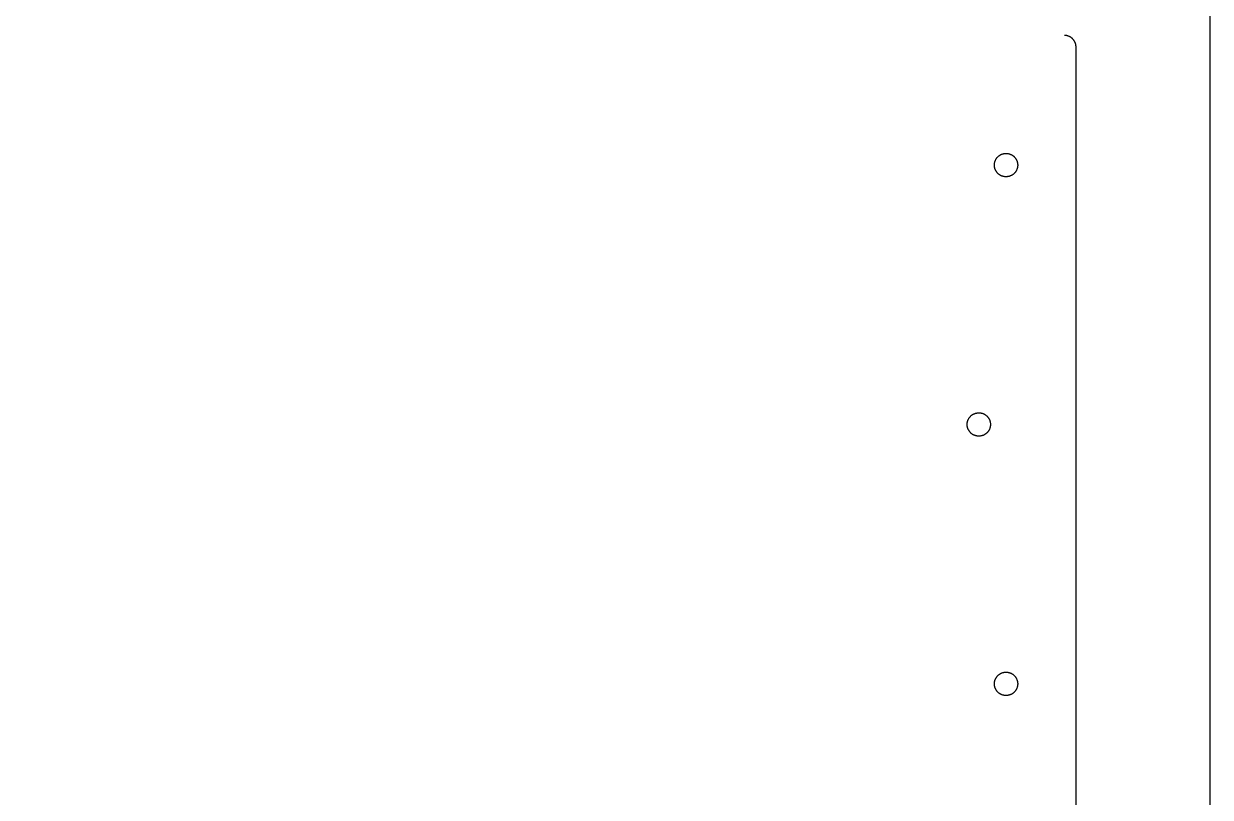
# Model space of a CAD drawing. Header units: millimetres. Extents: x -92971 to -91751, y -19136 to -16636.
# Drawn here: x -92056.2 to -91751.2, y -18701.7 to -18502.9 of the extents above; entities that cross this region are included whole.
import ezdxf

# ---------------------------------------------------------------- set-up
doc = ezdxf.new("R2010")
doc.units = ezdxf.units.MM
doc.header["$MEASUREMENT"] = 0
for name, color, linetype, true_color in [('Default', 18, 'Continuous', 0x000000), ('fab$CUT', 1, 'Continuous', 0xff0000), ('fab$DRILL', 5, 'Continuous', 0x0000ff)]:
    doc.layers.add(name, color=color, linetype=linetype, true_color=true_color)

msp = doc.modelspace()

# ---------------------------------------------------------------- linework, layer by layer
at = {"layer": 'Default'}
msp.add_lwpolyline([(-92971.22, -19135.89), (-91751.22, -19135.89), (-91751.22, -16635.89), (-92971.22, -16635.89), (-92971.22, -19135.89)], dxfattribs=at)
at = {"layer": 'fab$CUT', "extrusion": (0, 1, 0)}
msp.add_lwpolyline([(91788.72, -15), (92715.72, -15), (92727.72, -15)], dxfattribs=at)
at = {"layer": 'fab$CUT'}
for points in [[(-91785.72, -18508.89), (-91785.72, -18508.78), (-91785.73, -18508.68), (-91785.74, -18508.58), (-91785.75, -18508.48), (-91785.76, -18508.38), (-91785.78, -18508.28), (-91785.81, -18508.18), (-91785.83, -18508.08), (-91785.86, -18507.98), (-91785.89, -18507.88), (-91785.93, -18507.79), (-91785.97, -18507.69), (-91786.01, -18507.6), (-91786.06, -18507.51), (-91786.11, -18507.42), (-91786.16, -18507.33), (-91786.21, -18507.24), (-91786.27, -18507.16), (-91786.33, -18507.07), (-91786.39, -18506.99), (-91786.46, -18506.91), (-91786.53, -18506.84), (-91786.6, -18506.76), (-91786.67, -18506.69), (-91786.75, -18506.62), (-91786.83, -18506.56), (-91786.91, -18506.5), (-91786.99, -18506.43), (-91787.07, -18506.38), (-91787.16, -18506.32), (-91787.25, -18506.27), (-91787.34, -18506.22), (-91787.43, -18506.18), (-91787.53, -18506.13), (-91787.62, -18506.09), (-91787.72, -18506.06), (-91787.81, -18506.03), (-91787.91, -18506), (-91788.01, -18505.97), (-91788.11, -18505.95), (-91788.21, -18505.93), (-91788.31, -18505.91), (-91788.41, -18505.9), (-91788.52, -18505.89), (-91788.62, -18505.89), (-91788.72, -18505.89)], [(-91785.72, -18717.89), (-91785.72, -18508.89)]]:
    msp.add_lwpolyline(points, dxfattribs=at)
at = {"layer": 'fab$DRILL'}
for points in [[(-91806.72, -18539.22), (-91806.72, -18539.11), (-91806.71, -18539.01), (-91806.7, -18538.91), (-91806.69, -18538.8), (-91806.67, -18538.7), (-91806.66, -18538.6), (-91806.63, -18538.5), (-91806.61, -18538.4), (-91806.57, -18538.3), (-91806.54, -18538.2), (-91806.5, -18538.1), (-91806.46, -18538.01), (-91806.42, -18537.91), (-91806.37, -18537.82), (-91806.32, -18537.73), (-91806.27, -18537.64), (-91806.21, -18537.55), (-91806.15, -18537.46), (-91806.09, -18537.38), (-91806.03, -18537.3), (-91805.96, -18537.22), (-91805.89, -18537.14), (-91805.81, -18537.07), (-91805.74, -18537), (-91805.66, -18536.93), (-91805.58, -18536.86), (-91805.5, -18536.8), (-91805.41, -18536.74), (-91805.32, -18536.68), (-91805.24, -18536.63), (-91805.14, -18536.58), (-91805.05, -18536.53), (-91804.96, -18536.49), (-91804.86, -18536.44), (-91804.77, -18536.41), (-91804.67, -18536.37), (-91804.57, -18536.34), (-91804.47, -18536.31), (-91804.37, -18536.29), (-91804.26, -18536.27), (-91804.16, -18536.25), (-91804.06, -18536.24), (-91803.95, -18536.23), (-91803.85, -18536.22), (-91803.75, -18536.22), (-91803.64, -18536.22), (-91803.54, -18536.22), (-91803.43, -18536.23), (-91803.33, -18536.24), (-91803.23, -18536.26), (-91803.13, -18536.28), (-91803.02, -18536.3), (-91802.92, -18536.33), (-91802.82, -18536.36), (-91802.72, -18536.39), (-91802.63, -18536.43), (-91802.53, -18536.47), (-91802.44, -18536.51), (-91802.34, -18536.55), (-91802.25, -18536.6), (-91802.16, -18536.66), (-91802.07, -18536.71), (-91801.99, -18536.77), (-91801.9, -18536.83), (-91801.82, -18536.9), (-91801.74, -18536.96), (-91801.66, -18537.03), (-91801.59, -18537.11), (-91801.52, -18537.18), (-91801.45, -18537.26), (-91801.38, -18537.34), (-91801.32, -18537.42), (-91801.26, -18537.51), (-91801.2, -18537.59), (-91801.14, -18537.68), (-91801.09, -18537.77), (-91801.04, -18537.86), (-91801, -18537.96), (-91800.96, -18538.05), (-91800.92, -18538.15), (-91800.88, -18538.25), (-91800.85, -18538.35), (-91800.82, -18538.45), (-91800.8, -18538.55), (-91800.77, -18538.65), (-91800.76, -18538.75), (-91800.74, -18538.86), (-91800.73, -18538.96), (-91800.72, -18539.06), (-91800.72, -18539.17), (-91800.72, -18539.27), (-91800.72, -18539.38), (-91800.73, -18539.48), (-91800.74, -18539.58), (-91800.76, -18539.69), (-91800.77, -18539.79), (-91800.8, -18539.89), (-91800.82, -18539.99), (-91800.85, -18540.09), (-91800.88, -18540.19), (-91800.92, -18540.29), (-91800.96, -18540.39), (-91801, -18540.48), (-91801.04, -18540.57), (-91801.09, -18540.67), (-91801.14, -18540.76), (-91801.2, -18540.84), (-91801.26, -18540.93), (-91801.32, -18541.02), (-91801.38, -18541.1), (-91801.45, -18541.18), (-91801.52, -18541.26), (-91801.59, -18541.33), (-91801.66, -18541.4), (-91801.74, -18541.47), (-91801.82, -18541.54), (-91801.9, -18541.61), (-91801.99, -18541.67), (-91802.07, -18541.73), (-91802.16, -18541.78), (-91802.25, -18541.83), (-91802.34, -18541.88), (-91802.44, -18541.93), (-91802.53, -18541.97), (-91802.63, -18542.01), (-91802.72, -18542.05), (-91802.82, -18542.08), (-91802.92, -18542.11), (-91803.02, -18542.14), (-91803.13, -18542.16), (-91803.23, -18542.18), (-91803.33, -18542.19), (-91803.43, -18542.21), (-91803.54, -18542.21), (-91803.64, -18542.22), (-91803.75, -18542.22), (-91803.85, -18542.22), (-91803.95, -18542.21), (-91804.06, -18542.2), (-91804.16, -18542.19), (-91804.26, -18542.17), (-91804.37, -18542.15), (-91804.47, -18542.12), (-91804.57, -18542.1), (-91804.67, -18542.07), (-91804.77, -18542.03), (-91804.86, -18541.99), (-91804.96, -18541.95), (-91805.05, -18541.91), (-91805.14, -18541.86), (-91805.24, -18541.81), (-91805.32, -18541.75), (-91805.41, -18541.7), (-91805.5, -18541.64), (-91805.58, -18541.57), (-91805.66, -18541.51), (-91805.74, -18541.44), (-91805.81, -18541.37), (-91805.89, -18541.29), (-91805.96, -18541.22), (-91806.03, -18541.14), (-91806.09, -18541.06), (-91806.15, -18540.97), (-91806.21, -18540.89), (-91806.27, -18540.8), (-91806.32, -18540.71), (-91806.37, -18540.62), (-91806.42, -18540.53), (-91806.46, -18540.43), (-91806.5, -18540.34), (-91806.54, -18540.24), (-91806.57, -18540.14), (-91806.61, -18540.04), (-91806.63, -18539.94), (-91806.66, -18539.84), (-91806.67, -18539.74), (-91806.69, -18539.63), (-91806.7, -18539.53), (-91806.71, -18539.43), (-91806.72, -18539.32), (-91806.72, -18539.22)], [(-91813.72, -18605.89), (-91813.72, -18605.78), (-91813.71, -18605.68), (-91813.7, -18605.57), (-91813.69, -18605.47), (-91813.67, -18605.37), (-91813.65, -18605.27), (-91813.63, -18605.16), (-91813.6, -18605.06), (-91813.57, -18604.96), (-91813.54, -18604.87), (-91813.5, -18604.77), (-91813.46, -18604.67), (-91813.42, -18604.58), (-91813.37, -18604.48), (-91813.32, -18604.39), (-91813.27, -18604.3), (-91813.21, -18604.22), (-91813.15, -18604.13), (-91813.09, -18604.05), (-91813.02, -18603.97), (-91812.96, -18603.89), (-91812.89, -18603.81), (-91812.81, -18603.74), (-91812.74, -18603.67), (-91812.66, -18603.6), (-91812.58, -18603.53), (-91812.49, -18603.47), (-91812.41, -18603.41), (-91812.32, -18603.35), (-91812.23, -18603.3), (-91812.14, -18603.25), (-91812.05, -18603.2), (-91811.96, -18603.15), (-91811.86, -18603.11), (-91811.76, -18603.07), (-91811.67, -18603.04), (-91811.57, -18603.01), (-91811.47, -18602.98), (-91811.36, -18602.96), (-91811.26, -18602.94), (-91811.16, -18602.92), (-91811.06, -18602.9), (-91810.95, -18602.89), (-91810.85, -18602.89), (-91810.74, -18602.89), (-91810.64, -18602.89), (-91810.54, -18602.89), (-91810.43, -18602.9), (-91810.33, -18602.91), (-91810.23, -18602.93), (-91810.12, -18602.95), (-91810.02, -18602.97), (-91809.92, -18602.99), (-91809.82, -18603.02), (-91809.72, -18603.06), (-91809.63, -18603.09), (-91809.53, -18603.13), (-91809.43, -18603.17), (-91809.34, -18603.22), (-91809.25, -18603.27), (-91809.16, -18603.32), (-91809.07, -18603.38), (-91808.99, -18603.44), (-91808.9, -18603.5), (-91808.82, -18603.56), (-91808.74, -18603.63), (-91808.66, -18603.7), (-91808.59, -18603.77), (-91808.52, -18603.85), (-91808.45, -18603.93), (-91808.38, -18604.01), (-91808.32, -18604.09), (-91808.26, -18604.17), (-91808.2, -18604.26), (-91808.14, -18604.35), (-91808.09, -18604.44), (-91808.04, -18604.53), (-91808, -18604.62), (-91807.95, -18604.72), (-91807.92, -18604.82), (-91807.88, -18604.91), (-91807.85, -18605.01), (-91807.82, -18605.11), (-91807.79, -18605.21), (-91807.77, -18605.32), (-91807.76, -18605.42), (-91807.74, -18605.52), (-91807.73, -18605.63), (-91807.72, -18605.73), (-91807.72, -18605.83), (-91807.72, -18605.94), (-91807.72, -18606.04), (-91807.73, -18606.15), (-91807.74, -18606.25), (-91807.76, -18606.35), (-91807.77, -18606.45), (-91807.79, -18606.56), (-91807.82, -18606.66), (-91807.85, -18606.76), (-91807.88, -18606.86), (-91807.92, -18606.96), (-91807.95, -18607.05), (-91808, -18607.15), (-91808.04, -18607.24), (-91808.09, -18607.33), (-91808.14, -18607.42), (-91808.2, -18607.51), (-91808.26, -18607.6), (-91808.32, -18607.68), (-91808.38, -18607.76), (-91808.45, -18607.84), (-91808.52, -18607.92), (-91808.59, -18608), (-91808.66, -18608.07), (-91808.74, -18608.14), (-91808.82, -18608.21), (-91808.9, -18608.27), (-91808.99, -18608.33), (-91809.07, -18608.39), (-91809.16, -18608.45), (-91809.25, -18608.5), (-91809.34, -18608.55), (-91809.43, -18608.6), (-91809.53, -18608.64), (-91809.63, -18608.68), (-91809.72, -18608.72), (-91809.82, -18608.75), (-91809.92, -18608.78), (-91810.02, -18608.8), (-91810.12, -18608.83), (-91810.23, -18608.84), (-91810.33, -18608.86), (-91810.43, -18608.87), (-91810.54, -18608.88), (-91810.64, -18608.88), (-91810.74, -18608.89), (-91810.85, -18608.88), (-91810.95, -18608.88), (-91811.06, -18608.87), (-91811.16, -18608.85), (-91811.26, -18608.84), (-91811.36, -18608.82), (-91811.47, -18608.79), (-91811.57, -18608.76), (-91811.67, -18608.73), (-91811.76, -18608.7), (-91811.86, -18608.66), (-91811.96, -18608.62), (-91812.05, -18608.57), (-91812.14, -18608.53), (-91812.23, -18608.48), (-91812.32, -18608.42), (-91812.41, -18608.36), (-91812.49, -18608.3), (-91812.58, -18608.24), (-91812.66, -18608.17), (-91812.74, -18608.11), (-91812.81, -18608.03), (-91812.89, -18607.96), (-91812.96, -18607.88), (-91813.02, -18607.81), (-91813.09, -18607.72), (-91813.15, -18607.64), (-91813.21, -18607.56), (-91813.27, -18607.47), (-91813.32, -18607.38), (-91813.37, -18607.29), (-91813.42, -18607.19), (-91813.46, -18607.1), (-91813.5, -18607), (-91813.54, -18606.91), (-91813.57, -18606.81), (-91813.6, -18606.71), (-91813.63, -18606.61), (-91813.65, -18606.51), (-91813.67, -18606.4), (-91813.69, -18606.3), (-91813.7, -18606.2), (-91813.71, -18606.09), (-91813.72, -18605.99), (-91813.72, -18605.89)], [(-91806.72, -18672.55), (-91806.72, -18672.45), (-91806.71, -18672.34), (-91806.7, -18672.24), (-91806.69, -18672.14), (-91806.67, -18672.03), (-91806.66, -18671.93), (-91806.63, -18671.83), (-91806.61, -18671.73), (-91806.57, -18671.63), (-91806.54, -18671.53), (-91806.5, -18671.43), (-91806.46, -18671.34), (-91806.42, -18671.24), (-91806.37, -18671.15), (-91806.32, -18671.06), (-91806.27, -18670.97), (-91806.21, -18670.88), (-91806.15, -18670.8), (-91806.09, -18670.71), (-91806.03, -18670.63), (-91805.96, -18670.55), (-91805.89, -18670.48), (-91805.81, -18670.4), (-91805.74, -18670.33), (-91805.66, -18670.26), (-91805.58, -18670.2), (-91805.5, -18670.13), (-91805.41, -18670.07), (-91805.32, -18670.02), (-91805.24, -18669.96), (-91805.14, -18669.91), (-91805.05, -18669.86), (-91804.96, -18669.82), (-91804.86, -18669.78), (-91804.77, -18669.74), (-91804.67, -18669.71), (-91804.57, -18669.67), (-91804.47, -18669.65), (-91804.37, -18669.62), (-91804.26, -18669.6), (-91804.16, -18669.58), (-91804.06, -18669.57), (-91803.95, -18669.56), (-91803.85, -18669.56), (-91803.75, -18669.55), (-91803.64, -18669.55), (-91803.54, -18669.56), (-91803.43, -18669.57), (-91803.33, -18669.58), (-91803.23, -18669.59), (-91803.13, -18669.61), (-91803.02, -18669.63), (-91802.92, -18669.66), (-91802.82, -18669.69), (-91802.72, -18669.72), (-91802.63, -18669.76), (-91802.53, -18669.8), (-91802.44, -18669.84), (-91802.34, -18669.89), (-91802.25, -18669.94), (-91802.16, -18669.99), (-91802.07, -18670.05), (-91801.99, -18670.1), (-91801.9, -18670.17), (-91801.82, -18670.23), (-91801.74, -18670.3), (-91801.66, -18670.37), (-91801.59, -18670.44), (-91801.52, -18670.52), (-91801.45, -18670.59), (-91801.38, -18670.67), (-91801.32, -18670.76), (-91801.26, -18670.84), (-91801.2, -18670.93), (-91801.14, -18671.01), (-91801.09, -18671.11), (-91801.04, -18671.2), (-91801, -18671.29), (-91800.96, -18671.39), (-91800.92, -18671.48), (-91800.88, -18671.58), (-91800.85, -18671.68), (-91800.82, -18671.78), (-91800.8, -18671.88), (-91800.77, -18671.98), (-91800.76, -18672.09), (-91800.74, -18672.19), (-91800.73, -18672.29), (-91800.72, -18672.4), (-91800.72, -18672.5), (-91800.72, -18672.6), (-91800.72, -18672.71), (-91800.73, -18672.81), (-91800.74, -18672.92), (-91800.76, -18673.02), (-91800.77, -18673.12), (-91800.8, -18673.22), (-91800.82, -18673.32), (-91800.85, -18673.42), (-91800.88, -18673.52), (-91800.92, -18673.62), (-91800.96, -18673.72), (-91801, -18673.81), (-91801.04, -18673.91), (-91801.09, -18674), (-91801.14, -18674.09), (-91801.2, -18674.18), (-91801.26, -18674.26), (-91801.32, -18674.35), (-91801.38, -18674.43), (-91801.45, -18674.51), (-91801.52, -18674.59), (-91801.59, -18674.66), (-91801.66, -18674.74), (-91801.74, -18674.81), (-91801.82, -18674.87), (-91801.9, -18674.94), (-91801.99, -18675), (-91802.07, -18675.06), (-91802.16, -18675.11), (-91802.25, -18675.17), (-91802.34, -18675.22), (-91802.44, -18675.26), (-91802.53, -18675.31), (-91802.63, -18675.35), (-91802.72, -18675.38), (-91802.82, -18675.41), (-91802.92, -18675.44), (-91803.02, -18675.47), (-91803.13, -18675.49), (-91803.23, -18675.51), (-91803.33, -18675.53), (-91803.43, -18675.54), (-91803.54, -18675.55), (-91803.64, -18675.55), (-91803.75, -18675.55), (-91803.85, -18675.55), (-91803.95, -18675.54), (-91804.06, -18675.53), (-91804.16, -18675.52), (-91804.26, -18675.5), (-91804.37, -18675.48), (-91804.47, -18675.46), (-91804.57, -18675.43), (-91804.67, -18675.4), (-91804.77, -18675.36), (-91804.86, -18675.33), (-91804.96, -18675.29), (-91805.05, -18675.24), (-91805.14, -18675.19), (-91805.24, -18675.14), (-91805.32, -18675.09), (-91805.41, -18675.03), (-91805.5, -18674.97), (-91805.58, -18674.91), (-91805.66, -18674.84), (-91805.74, -18674.77), (-91805.81, -18674.7), (-91805.89, -18674.63), (-91805.96, -18674.55), (-91806.03, -18674.47), (-91806.09, -18674.39), (-91806.15, -18674.31), (-91806.21, -18674.22), (-91806.27, -18674.13), (-91806.32, -18674.04), (-91806.37, -18673.95), (-91806.42, -18673.86), (-91806.46, -18673.77), (-91806.5, -18673.67), (-91806.54, -18673.57), (-91806.57, -18673.47), (-91806.61, -18673.37), (-91806.63, -18673.27), (-91806.66, -18673.17), (-91806.67, -18673.07), (-91806.69, -18672.97), (-91806.7, -18672.86), (-91806.71, -18672.76), (-91806.72, -18672.66), (-91806.72, -18672.55)]]:
    msp.add_lwpolyline(points, dxfattribs=at)

doc.saveas('drawing.dxf')
